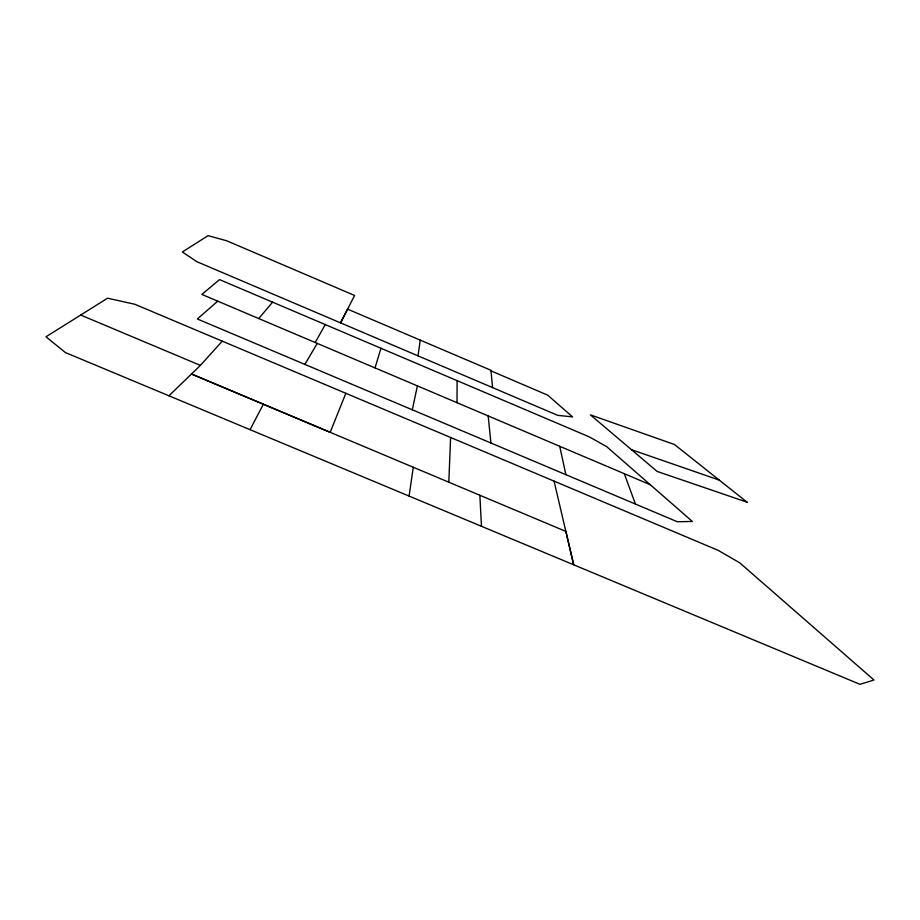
<?xml version="1.0" encoding="UTF-8"?>
<svg xmlns="http://www.w3.org/2000/svg" width="920" height="920" viewBox="0 0 920 920"><rect width="100%" height="100%" fill="white"/><g stroke="black" fill="none" stroke-linecap="round" stroke-linejoin="round"><path stroke-width="1.38" d="M457.01 402.695L457.102 380.65M448.822 482.206L450.604 437.483M418.013 355.856L420.267 340.147M409.078 496.075L65.389 352.555L46 336.789L107.571 298.195L134.791 304.255L718.117 550.332L739.692 562.775L874 680.029L859.981 684.331L409.078 496.075L413.287 467.268M412.309 409.779L417.381 385.882M375.015 367.908L380.972 348.266M345.839 393.288L330.199 432.319L191.486 374.003L565.869 531.415L573.689 564.776L554.058 481.125M250.056 429.651L263.361 404.225M315.203 342.527L325.266 324.565M304.865 364.4L317.228 343.39M258.727 318.561L272.596 302.162M168.923 395.796L200.399 365.389L222.249 341.159M217.718 301.162L197.351 318.975L677.315 521.755L692.357 521.456L606.636 446.625L589.271 436.862L219.558 279.611L201.859 294.423L650.268 484.713M631.488 449.696L719.221 480.067M80.707 315.042L200.399 365.389M490.992 370.863L547.664 395.14L572.573 416.886L557.75 415.357L196.857 261.683L182.333 251.976L208.081 235.669L226.619 240.741L354.603 295.469L340.572 322.874L347.576 309.143L490.923 370.265L492.591 387.607M624.323 473.708L635.432 504.068M559.716 446.292L565.892 474.674M488.186 415.932L490.912 443.003M479.86 495.247L481.47 526.286M747.109 502.216L657.11 471.431L590.41 414.862L674.418 444.486L747.109 502.216"/></g></svg>
